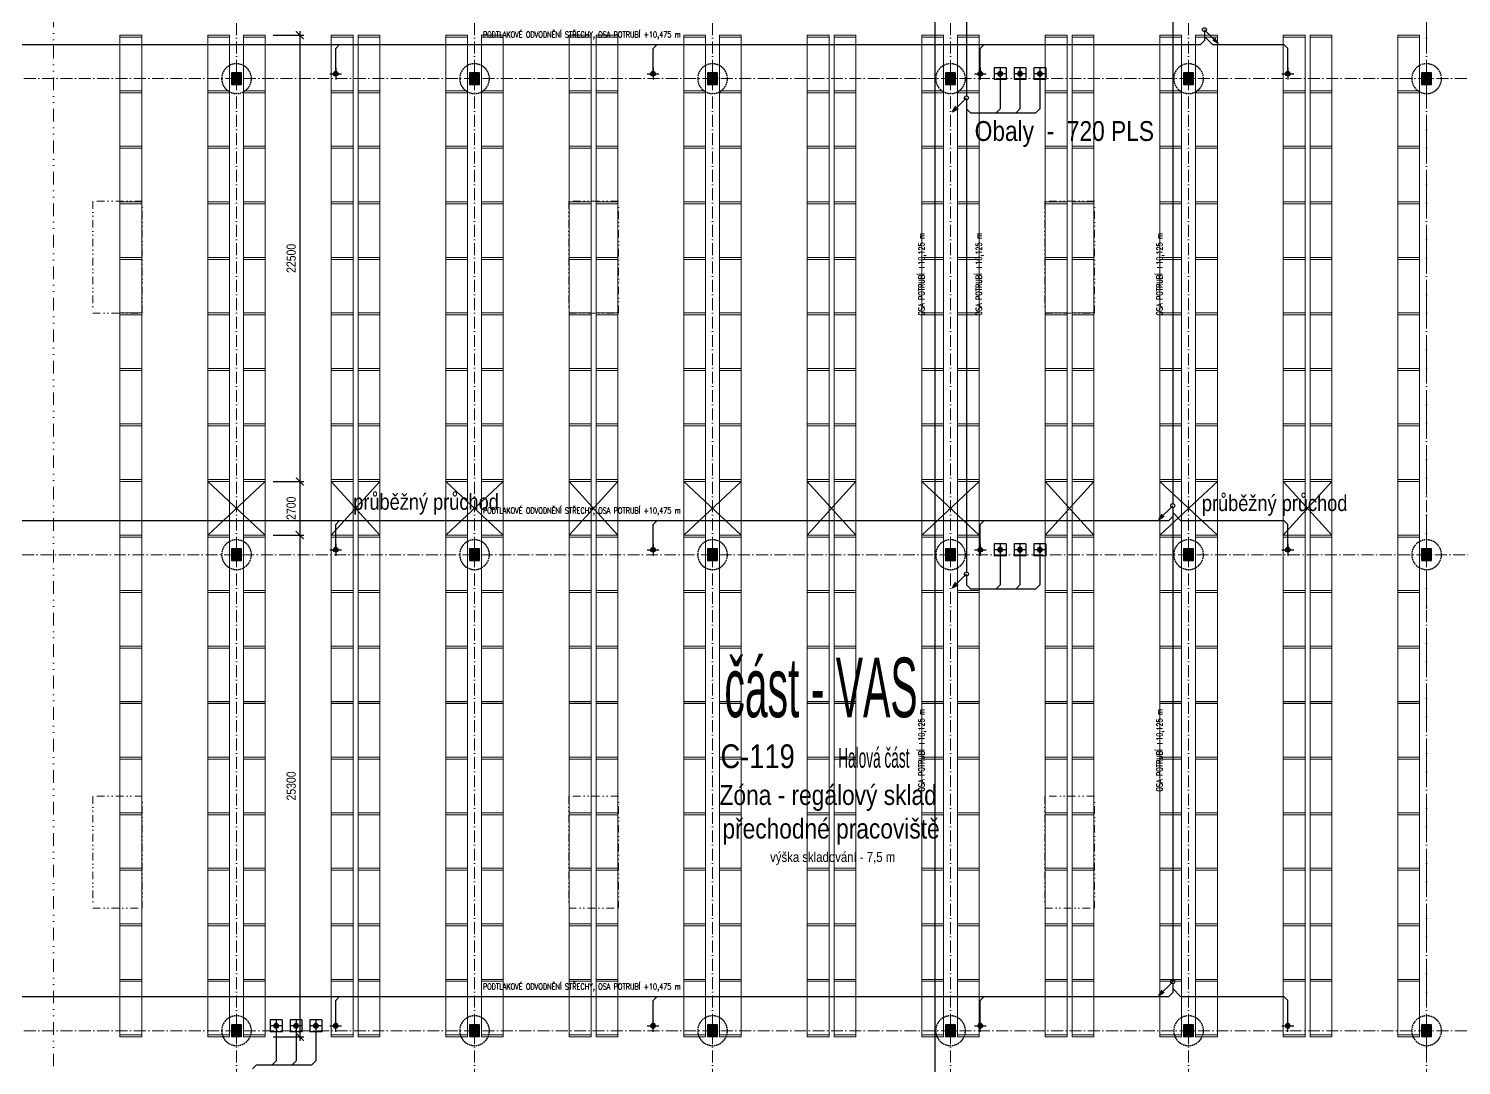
# Model space of a CAD drawing. Header units: millimetres. Extents: x 325046 to 1268204, y 1875583 to 2761998.
# Drawn here: x 911599 to 983831, y 2517146 to 2569414 of the extents above; entities that cross this region are included whole.
import ezdxf

# ---------------------------------------------------------------- set-up
doc = ezdxf.new("R2010")
doc.units = ezdxf.units.MM
doc.header["$LTSCALE"] = 100
doc.header["$PDMODE"] = 65
for name, pattern in [('ACAD_ISO10W100', [18.5, 12, -3, 0.5, -3]), ('CONTINOUS', [0]), ('DASHED', [0.75, 0.5, -0.25]), ('DASHED2', [9.525, 6.35, -3.175]), ('DIVIDE', [31.75, 12.7, -6.35, 0, -6.35, 0, -6.35]), ('SO02_F11anp01$0${ Leader Line}', [0])]:
    doc.linetypes.add(name, pattern=pattern)
for name, color, linetype, lineweight, true_color in [('Korabek-bezp_vtoky_text', 7, 'CONTINOUS', 0, 0x6b50af), ('Korabek-bezp_vtoky_trasy', 7, 'CONTINOUS', 30, 0x9d626f), ('Korabek-text', 7, 'Continuous', 0, 0x7a7a7a), ('Korabek-trasy', 7, 'Continuous', 30, 0x7478c3), ('Korabek-vpuste', 7, 'Continuous', 30, 0x6f7ceb), ('Světlíky', 7, 'DIVIDE', 15, 0xf81696), ('TECH - počty osob', 7, 'Continuous', 9, 0xf91a5d), ('TECH - průchod', 7, 'Continuous', 9, 0xcf022b), ('TECH - regaly', 7, 'Continuous', 9, 0xa98b7e), ('TECH - Zóny', 7, 'DIVIDE', 15, 0x33843e)]:
    doc.layers.add(name, color=color, linetype=linetype, lineweight=lineweight, true_color=true_color)
for name, color, linetype in [('kóty 100', 5, 'Continuous'), ('ČÍSLO MÍSTNOSTI', 4, 'Continuous'), ('ŽB- SLOUPY', 3, 'Continuous')]:
    doc.layers.add(name, color=color, linetype=linetype)
for name, color, linetype, lineweight in [('Objekty - osy', 5, 'ACAD_ISO10W100', 20), ('OBVODOVÝ PLÁŠŤ', 2, 'Continuous', 9), ('ŽB - Šraf-prefa', 253, 'Continuous', 13)]:
    doc.layers.add(name, color=color, linetype=linetype, lineweight=lineweight)
doc.layers.add('POPIS MÍSTNOSTÍ', color=7, linetype='Continuous', true_color=0x072bf2)
doc.layers.add('Příprava na dock', color=7, linetype='Continuous', true_color=0x616161)
doc.styles.add('ARIAL NARROW', font='ARIALN.TTF')
doc.styles.add('ROMANS', font='romans.shx', dxfattribs={"width": 0.8})
doc.dimstyles.new('200', dxfattribs={"dimscale": 200, "dimtxt": 2.3, "dimasz": 2, "dimexe": 1, "dimexo": 2, "dimgap": 1, "dimtad": 1, "dimdec": 0, "dimzin": 0, "dimdsep": 46, "dimtxsty": 'ARIAL NARROW', "dimblk": 'ARCHTICK', "dimcen": 4, "dimdle": 1, "dimclrd": 256, "dimclre": 256, "dimclrt": 7, "dimadec": 0, "dimazin": 0, "dimtfac": 1, "dimtdec": 0, "dimtix": 1, "dimtofl": 0, "dimtmove": 0, "dimatfit": 0, "dimldrblk": 'OBLIQUE', "dimfxl": 1, "dimtolj": 1, "dimtzin": 0, "dimlwd": -1, "dimlwe": -1, "dimarcsym": 0})

# ---------------------------------------------------------------- blocks, each defined once
blk = doc.blocks.new('H1 PU')
at = {"layer": 'Příprava na dock', "linetype": 'DASHED', "ltscale": 1.5}
blk.add_circle((1537736, -4876565), 750, dxfattribs=at)
blk = doc.blocks.new('vpust_tučně')
at = {"layer": 'Korabek-vpuste'}
for p, q in [((52.896, 90.921), (53.396, 90.921)), ((53.146, 90.671), (53.146, 91.171))]:
    blk.add_line(p, q, dxfattribs=at)
for radius in [0.1, 0.075, 0.05]:
    blk.add_circle((53.146, 90.921), radius, dxfattribs=at)
blk = doc.blocks.new('vtok')
at = {"layer": 'Korabek-bezp_vtoky_trasy', "linetype": 'ByBlock'}
for p, q in [((300, 300), (-300, 300)), ((-300, 300), (-300, -300)), ((300, 0), (-300, 0)), ((0, 300), (0, -300)), ((300, 300), (300, -300)), ((300, -300), (-300, -300))]:
    blk.add_line(p, q, dxfattribs=at)
for radius in [120, 90, 60]:
    blk.add_circle((0, 0), radius, dxfattribs=at)
blk = doc.blocks.new('A$C73023567')
at = {"layer": 'Korabek-bezp_vtoky_trasy'}
for p, q in [((253075, 124395.3), (253075, 99975.1)), ((254775, 101095.6), (254775, 99325.9)), ((255775, 101095.6), (255775, 99325.9)), ((256775, 101095.6), (256775, 99325.9)), ((253075, 99875.6), (252377.7, 99178.2)), ((253075, 99775.1), (253075, 75975.1)), ((252377.7, 99178.2), (252548.4, 99452.8)), ((252377.7, 99178.2), (252652.3, 99348.9)), ((253275.3, 99125.6), (253075, 99325.9)), ((253275.3, 99125.6), (256574.7, 99125.6)), ((254574.7, 99125.6), (254775, 99325.9)), ((255574.7, 99125.6), (255775, 99325.9)), ((256574.7, 99125.6), (256775, 99325.9)), ((254775, 77095.6), (254775, 75325.9)), ((255775, 77095.6), (255775, 75325.9)), ((256775, 77095.6), (256775, 75325.9)), ((253075, 75875.6), (252377.7, 75178.2)), ((252377.7, 75178.2), (252548.4, 75452.8)), ((252377.7, 75178.2), (252652.3, 75348.9)), ((253075, 75775.1), (253075, 75325.9)), ((253275.3, 75125.6), (253075, 75325.9)), ((253275.3, 75125.6), (256574.7, 75125.6)), ((254574.7, 75125.6), (254775, 75325.9)), ((255574.7, 75125.6), (255775, 75325.9)), ((256574.7, 75125.6), (256775, 75325.9)), ((218275, 53095.6), (218275, 51325.9)), ((219275, 53095.6), (219275, 51325.9)), ((220275, 53095.6), (220275, 51325.9)), ((218074.7, 51125.6), (218275, 51325.9)), ((219074.7, 51125.6), (219275, 51325.9)), ((220074.7, 51125.6), (220275, 51325.9)), ((217275.3, 51125.6), (217075, 50925.2)), ((217275.3, 51125.6), (220074.7, 51125.6))]:
    blk.add_line(p, q, dxfattribs=at)
for centre in [(253074.8, 99875.1), (253074.8, 75875.1)]:
    blk.add_circle(centre, 100, dxfattribs=at)
at = {"layer": 'Korabek-trasy'}
for p, q in [((251475, 124395.6), (251475, 31415.6)), ((263475, 124395.6), (263475, 79415.6)), ((265075, 103315.6), (265772.3, 102618.2)), ((265075, 102765.9), (264874.7, 102565.6)), ((265075, 103215.6), (265075, 102765.9)), ((265075, 102966.2), (265475.7, 102565.6)), ((265772.3, 102618.2), (265497.7, 102788.9)), ((265772.3, 102618.2), (265601.6, 102892.8)), ((205475.3, 102565.6), (264874.7, 102565.6)), ((221475.3, 102565.6), (221275, 102365.2)), ((221275, 101095.6), (221275, 102365.2)), ((237475.3, 102565.6), (237275, 102365.2)), ((237275, 101095.6), (237275, 102365.2)), ((253975.3, 102565.6), (253775, 102365.2)), ((253775, 101095.6), (253775, 102365.2)), ((265475.7, 102565.6), (269074.7, 102565.6)), ((269074.7, 102565.6), (269275, 102365.2)), ((269275, 101095.6), (269275, 102365.2)), ((263475, 79315.6), (262777.7, 78618.2)), ((262777.7, 78618.2), (262948.4, 78892.8)), ((262777.7, 78618.2), (263052.3, 78788.9)), ((263475, 78765.9), (263274.7, 78565.6)), ((263475, 79215.6), (263475, 55415.6)), ((263475, 78966.2), (263875.7, 78565.6)), ((205475.3, 78565.6), (263274.7, 78565.6)), ((221475.3, 78565.6), (221275, 78365.2)), ((221275, 77095.6), (221275, 78365.2)), ((237475.3, 78565.6), (237275, 78365.2)), ((237275, 77095.6), (237275, 78365.2)), ((253975.3, 78565.6), (253775, 78365.2)), ((253775, 77095.6), (253775, 78365.2)), ((263875.7, 78565.6), (269074.7, 78565.6)), ((269074.7, 78565.6), (269275, 78365.2)), ((269275, 77095.6), (269275, 78365.2)), ((263475, 55315.6), (262777.7, 54618.2)), ((263475, 55215.6), (263475, 54765.9)), ((263475, 54966.2), (263875.7, 54565.6)), ((205475.3, 54565.6), (263274.7, 54565.6)), ((221475.3, 54565.6), (221275, 54365.2)), ((221275, 53095.6), (221275, 54365.2)), ((237475.3, 54565.6), (237275, 54365.2)), ((237275, 53095.6), (237275, 54365.2)), ((253975.3, 54565.6), (253775, 54365.2)), ((253775, 53095.6), (253775, 54365.2)), ((262777.7, 54618.2), (262948.4, 54892.8)), ((262777.7, 54618.2), (263052.3, 54788.9)), ((263475, 54765.9), (263274.7, 54565.6)), ((263875.7, 54565.6), (269074.7, 54565.6)), ((269074.7, 54565.6), (269275, 54365.2)), ((269275, 53095.6), (269275, 54365.2))]:
    blk.add_line(p, q, dxfattribs=at)
for centre in [(265075, 103315.6), (263475, 79315.6), (263475, 55315.6)]:
    blk.add_circle(centre, 100, dxfattribs=at)
at = {"layer": 'Korabek-bezp_vtoky_trasy', "xscale": -1}
for p, rotation in [((254775, 101095.6), 270.0000000087293), ((255775, 101095.6), 270.0000000087293), ((256775, 101095.6), 270.0000000087293), ((254775, 77095.6), 270.0000000087293), ((255775, 77095.6), 270.0000000087293), ((256775, 77095.6), 270.0000000087293), ((218275, 53095.6), 270.0000000086995), ((219275, 53095.6), 270.0000000086995), ((220275, 53095.6), 270.0000000086995)]:
    blk.add_blockref('vtok', p, dxfattribs=dict(at, rotation=rotation))
at = {"layer": 'Korabek-vpuste', "yscale": 1200, "zscale": 1200}
for p, xscale, rotation in [((112169.4, 164870.4), 1200, 269.9999999927888), ((128169.4, 164870.4), 1200, 269.9999999927888), ((144669.4, 164870.4), 1200, 269.9999999927888), ((160169.4, 164870.4), 1200, 269.9999999927888), ((112169.4, 140870.4), 1200, 269.9999999927888), ((128169.4, 140870.4), 1200, 269.9999999927888), ((144669.4, 140870.4), 1200, 269.9999999927888), ((160169.4, 140870.4), 1200, 269.9999999927888), ((112169.4, -10679.3), -1200, 270.0000000072112), ((128169.4, -10679.3), -1200, 270.0000000072112), ((144669.4, -10679.3), -1200, 270.0000000072112), ((160169.4, -10679.3), -1200, 270.0000000072112)]:
    blk.add_blockref('vpust_tučně', p, dxfattribs=dict(at, xscale=xscale, rotation=rotation))
at = {"layer": 'Korabek-bezp_vtoky_text', "insert": (253935.1, 88901.8), "char_height": 300, "width": 28411.347, "attachment_point": 7, "rotation": 90, "style": 'ROMANS'}
blk.add_mtext('OSA POTRUBÍ +10,125 m', dxfattribs=at)
at = {"layer": 'Korabek-text', "char_height": 300, "width": 28411.347, "attachment_point": 7, "style": 'ROMANS'}
for s, insert, rotation in [('PODTLAKOVÉ ODVODNĚNÍ STŘECHY, OSA POTRUBÍ +10,475 m', (228695.9, 102827), 0), ('OSA POTRUBÍ +10,125 m', (251048.2, 88901.8), 90), ('OSA POTRUBÍ +10,125 m', (263048.2, 88901.8), 90), ('PODTLAKOVÉ ODVODNĚNÍ STŘECHY, OSA POTRUBÍ +10,475 m', (228695.9, 78827), 0), ('OSA POTRUBÍ +10,125 m', (251048.2, 64901.8), 90), ('OSA POTRUBÍ +10,125 m', (263048.2, 64901.8), 90), ('PODTLAKOVÉ ODVODNĚNÍ STŘECHY, OSA POTRUBÍ +10,475 m', (228695.9, 54827), 0)]:
    blk.add_mtext(s, dxfattribs=dict(at, insert=insert, rotation=rotation))
blk = doc.blocks.new('VAS_pallet_rack')
at = {"color": 0}
for p, q in [((0, 110.2), (0, 106.3)), ((43.3, 110.2), (0, 110.2)), ((0, 106.3), (43.3, 106.3)), ((0, 0), (0, 106.3)), ((43.3, 106.3), (43.3, 110.2)), ((43.3, 106.3), (43.3, 0)), ((43.3, 0), (0, 0))]:
    blk.add_line(p, q, dxfattribs=at)
blk = doc.blocks.new('_ARCHTICK')
at = {"color": 0, "linetype": 'ByBlock', "const_width": 0.15}
blk.add_lwpolyline([(-0.5, -0.5), (0.5, 0.5)], dxfattribs=at)
blk = doc.blocks.new('*D1516')
at = {"layer": 'Defpoints', "color": 0, "linetype": 'ByBlock', "ltscale": 100, "transparency": 16777216}
for p in [(923529, 2569083), (923529, 2546583), (925271, 2546583)]:
    blk.add_point(p, dxfattribs=at)
at = {"layer": 'kóty 100', "linetype": 'ByBlock', "ltscale": 100, "transparency": 16777216}
for p, q in [((923929, 2569083), (925471, 2569083)), ((925271, 2569283), (925271, 2546383)), ((923929, 2546583), (925471, 2546583))]:
    blk.add_line(p, q, dxfattribs=at)
at = {"layer": 'kóty 100', "linetype": 'ByBlock', "ltscale": 100, "transparency": 16777216, "xscale": 400, "yscale": 400, "zscale": 400}
for p, rotation in [((925271, 2569083), 90), ((925271, 2546583), 270)]:
    blk.add_blockref('_ARCHTICK', p, dxfattribs=dict(at, rotation=rotation))
at = {"layer": 'kóty 100', "color": 7, "linetype": 'ByBlock', "ltscale": 100, "transparency": 16777216, "insert": (924836, 2557833), "char_height": 460, "attachment_point": 5, "rotation": 90, "style": 'ARIAL NARROW'}
blk.add_mtext('\\A1;22500', dxfattribs=at)
blk = doc.blocks.new('_Oblique')
at = {"color": 0, "lineweight": -2}
blk.add_line((-0.5, -0.5), (0.5, 0.5), dxfattribs=at)
blk = doc.blocks.new('*D1517')
at = {"layer": 'Defpoints', "color": 0, "linetype": 'ByBlock', "ltscale": 100, "transparency": 16777216}
for p in [(923529, 2546583), (923529, 2543883), (925271, 2543883)]:
    blk.add_point(p, dxfattribs=at)
at = {"layer": 'kóty 100', "linetype": 'ByBlock', "ltscale": 100, "transparency": 16777216}
for p, q in [((923929, 2546583), (925471, 2546583)), ((925271, 2546783), (925271, 2543683)), ((923929, 2543883), (925471, 2543883))]:
    blk.add_line(p, q, dxfattribs=at)
at = {"layer": 'kóty 100', "linetype": 'ByBlock', "ltscale": 100, "transparency": 16777216, "xscale": 400, "yscale": 400, "zscale": 400}
for p, rotation in [((925271, 2546583), 90), ((925271, 2543883), 270)]:
    blk.add_blockref('_ARCHTICK', p, dxfattribs=dict(at, rotation=rotation))
at = {"layer": 'kóty 100', "color": 7, "linetype": 'ByBlock', "ltscale": 100, "transparency": 16777216, "insert": (924836, 2545233), "char_height": 460, "attachment_point": 5, "rotation": 90, "style": 'ARIAL NARROW'}
blk.add_mtext('\\A1;2700', dxfattribs=at)
blk = doc.blocks.new('*D1518')
at = {"layer": 'Defpoints', "color": 0, "linetype": 'ByBlock', "ltscale": 100, "transparency": 16777216}
for p in [(923529, 2543883), (923529, 2518583), (925271, 2518583)]:
    blk.add_point(p, dxfattribs=at)
at = {"layer": 'kóty 100', "linetype": 'ByBlock', "ltscale": 100, "transparency": 16777216}
for p, q in [((925271, 2544083), (925271, 2518383)), ((923929, 2543883), (925471, 2543883)), ((923929, 2518583), (925471, 2518583))]:
    blk.add_line(p, q, dxfattribs=at)
at = {"layer": 'kóty 100', "linetype": 'ByBlock', "ltscale": 100, "transparency": 16777216, "xscale": 400, "yscale": 400, "zscale": 400}
for p, rotation in [((925271, 2543883), 90), ((925271, 2518583), 270)]:
    blk.add_blockref('_ARCHTICK', p, dxfattribs=dict(at, rotation=rotation))
at = {"layer": 'kóty 100', "color": 7, "linetype": 'ByBlock', "ltscale": 100, "transparency": 16777216, "insert": (924836, 2531233), "char_height": 460, "attachment_point": 5, "rotation": 90, "style": 'ARIAL NARROW'}
blk.add_mtext('\\A1;25300', dxfattribs=at)

msp = doc.modelspace()

# ---------------------------------------------------------------- hatches: boundary and pattern name
at = {"layer": 'ŽB - Šraf-prefa'}
h = msp.add_hatch(color=256, dxfattribs=at)
h.dxf.hatch_style = 1
h.paths.add_polyline_path([(921828.7, 2566592.7), (922328.7, 2566592.7), (922328.7, 2567192.7), (921828.7, 2567192.7)])
h = msp.add_hatch(color=256, dxfattribs=at)
h.dxf.hatch_style = 1
h.paths.add_polyline_path([(933828.7, 2566592.7), (934328.7, 2566592.7), (934328.7, 2567192.7), (933828.7, 2567192.7)])
h = msp.add_hatch(color=256, dxfattribs=at)
h.dxf.hatch_style = 1
h.paths.add_polyline_path([(945828.7, 2566592.7), (946328.7, 2566592.7), (946328.7, 2567192.7), (945828.7, 2567192.7)])
h = msp.add_hatch(color=256, dxfattribs=at)
h.dxf.hatch_style = 1
h.paths.add_polyline_path([(957828.7, 2566592.7), (958328.7, 2566592.7), (958328.7, 2567192.7), (957828.7, 2567192.7)])
h = msp.add_hatch(color=256, dxfattribs=at)
h.dxf.hatch_style = 1
h.paths.add_polyline_path([(969828.7, 2566592.7), (970328.7, 2566592.7), (970328.7, 2567192.7), (969828.7, 2567192.7)])
h = msp.add_hatch(color=256, dxfattribs=at)
h.dxf.hatch_style = 1
h.paths.add_polyline_path([(981828.7, 2566592.7), (982328.7, 2566592.7), (982328.7, 2567192.7), (981828.7, 2567192.7)])
h = msp.add_hatch(color=256, dxfattribs=at)
h.dxf.hatch_style = 1
h.paths.add_polyline_path([(921828.7, 2542592.7), (922328.7, 2542592.7), (922328.7, 2543192.7), (921828.7, 2543192.7)])
h = msp.add_hatch(color=256, dxfattribs=at)
h.dxf.hatch_style = 1
h.paths.add_polyline_path([(933828.7, 2542592.7), (934328.7, 2542592.7), (934328.7, 2543192.7), (933828.7, 2543192.7)])
h = msp.add_hatch(color=256, dxfattribs=at)
h.dxf.hatch_style = 1
h.paths.add_polyline_path([(945828.7, 2542592.7), (946328.7, 2542592.7), (946328.7, 2543192.7), (945828.7, 2543192.7)])
h = msp.add_hatch(color=256, dxfattribs=at)
h.dxf.hatch_style = 1
h.paths.add_polyline_path([(957828.7, 2542592.7), (958328.7, 2542592.7), (958328.7, 2543192.7), (957828.7, 2543192.7)])
h = msp.add_hatch(color=256, dxfattribs=at)
h.dxf.hatch_style = 1
h.paths.add_polyline_path([(969828.7, 2542592.7), (970328.7, 2542592.7), (970328.7, 2543192.7), (969828.7, 2543192.7)])
h = msp.add_hatch(color=256, dxfattribs=at)
h.dxf.hatch_style = 1
h.paths.add_polyline_path([(981828.7, 2542592.7), (982328.7, 2542592.7), (982328.7, 2543192.7), (981828.7, 2543192.7)])
h = msp.add_hatch(color=256, dxfattribs=at)
h.dxf.hatch_style = 1
h.paths.add_polyline_path([(921828.7, 2518592.7), (922328.7, 2518592.7), (922328.7, 2519192.7), (921828.7, 2519192.7)])
h = msp.add_hatch(color=256, dxfattribs=at)
h.dxf.hatch_style = 1
h.paths.add_polyline_path([(933828.7, 2518592.7), (934328.7, 2518592.7), (934328.7, 2519192.7), (933828.7, 2519192.7)])
h = msp.add_hatch(color=256, dxfattribs=at)
h.dxf.hatch_style = 1
h.paths.add_polyline_path([(945828.7, 2518592.7), (946328.7, 2518592.7), (946328.7, 2519192.7), (945828.7, 2519192.7)])
h = msp.add_hatch(color=256, dxfattribs=at)
h.dxf.hatch_style = 1
h.paths.add_polyline_path([(957828.7, 2518592.7), (958328.7, 2518592.7), (958328.7, 2519192.7), (957828.7, 2519192.7)])
h = msp.add_hatch(color=256, dxfattribs=at)
h.dxf.hatch_style = 1
h.paths.add_polyline_path([(969828.7, 2518592.7), (970328.7, 2518592.7), (970328.7, 2519192.7), (969828.7, 2519192.7)])
h = msp.add_hatch(color=256, dxfattribs=at)
h.dxf.hatch_style = 1
h.paths.add_polyline_path([(981828.7, 2518592.7), (982328.7, 2518592.7), (982328.7, 2519192.7), (981828.7, 2519192.7)])

# ---------------------------------------------------------------- linework, layer by layer
at = {"layer": 'Objekty - osy', "ltscale": 0.5}
for points in [[(922078.7, 2591892.7), (922078.7, 2469892.7)], [(934078.7, 2591892.7), (934078.7, 2469892.7)], [(946078.7, 2591892.7), (946078.7, 2469892.7)], [(958078.7, 2591892.7), (958078.7, 2469892.7)], [(970078.7, 2591892.7), (970078.7, 2469892.7)], [(982078.7, 2591892.7), (982078.7, 2469892.7)], [(705078.7, 2566892.7), (1079078.7, 2566892.7)], [(705001.7, 2542892.7), (1079001.7, 2542892.7)], [(705078.7, 2518892.7), (1062634.1, 2518892.7)]]:
    msp.add_lwpolyline(points, dxfattribs=at)
at = {"layer": 'OBVODOVÝ PLÁŠŤ', "color": 1, "linetype": 'DASHED2', "ltscale": 3}
msp.add_lwpolyline([(982078.7, 2590642.7), (982078.7, 2471142.7)], dxfattribs=at)
at = {"layer": 'Světlíky', "ltscale": 0.3}
for points in [[(914828.7, 2555067.7), (917328.7, 2555067.7), (917328.7, 2560717.7), (914828.7, 2560717.7)], [(914828.7, 2555067.7), (917328.7, 2555067.7), (917328.7, 2560717.7), (914828.7, 2560717.7)], [(938828.7, 2555067.7), (941328.7, 2555067.7), (941328.7, 2560717.7), (938828.7, 2560717.7)], [(962828.7, 2555067.7), (965328.7, 2555067.7), (965328.7, 2560717.7), (962828.7, 2560717.7)], [(914828.7, 2525067.7), (917328.7, 2525067.7), (917328.7, 2530717.7), (914828.7, 2530717.7)], [(914828.7, 2525067.7), (917328.7, 2525067.7), (917328.7, 2530717.7), (914828.7, 2530717.7)], [(938828.7, 2525067.7), (941328.7, 2525067.7), (941328.7, 2530717.7), (938828.7, 2530717.7)], [(962828.7, 2525067.7), (965328.7, 2525067.7), (965328.7, 2530717.7), (962828.7, 2530717.7)]]:
    msp.add_lwpolyline(points, close=True, dxfattribs=at)
at = {"layer": 'TECH - průchod', "linetype": 'ByBlock', "ltscale": 100}
for p, q in [((923528.7, 2546582.7), (920628.7, 2543882.7)), ((920628.7, 2546582.7), (923528.7, 2543882.7)), ((929303.7, 2546582.7), (926853.7, 2543882.7)), ((926853.7, 2546582.7), (929303.7, 2543882.7)), ((935528.7, 2546582.7), (932628.7, 2543882.7)), ((932628.7, 2546582.7), (935528.7, 2543882.7)), ((941303.7, 2546582.7), (938853.7, 2543882.7)), ((938853.7, 2546582.7), (941303.7, 2543882.7)), ((947528.7, 2546582.7), (944628.7, 2543882.7)), ((944628.7, 2546582.7), (947528.7, 2543882.7)), ((953303.7, 2546582.7), (950853.7, 2543882.7)), ((950853.7, 2546582.7), (953303.7, 2543882.7)), ((959528.7, 2546582.7), (956628.7, 2543882.7)), ((956628.7, 2546582.7), (959528.7, 2543882.7)), ((965303.7, 2546582.7), (962853.7, 2543882.7)), ((962853.7, 2546582.7), (965303.7, 2543882.7)), ((971528.7, 2546582.7), (968628.7, 2543882.7)), ((968628.7, 2546582.7), (971528.7, 2543882.7)), ((977303.7, 2546582.7), (974853.7, 2543882.7)), ((974853.7, 2546582.7), (977303.7, 2543882.7))]:
    msp.add_line(p, q, dxfattribs=at)
at = {"layer": 'TECH - regaly'}
for p, q in [((916203.7, 2518582.7), (916203.7, 2518682.7)), ((917303.7, 2518582.7), (916203.7, 2518582.7)), ((917303.7, 2518682.7), (917303.7, 2518582.7)), ((920628.7, 2518582.7), (920628.7, 2518682.7)), ((921728.7, 2518582.7), (920628.7, 2518582.7)), ((921728.7, 2518682.7), (921728.7, 2518582.7)), ((922428.7, 2518582.7), (922428.7, 2518682.7)), ((923528.7, 2518582.7), (922428.7, 2518582.7)), ((923528.7, 2518682.7), (923528.7, 2518582.7)), ((926853.7, 2518582.7), (926853.7, 2518682.7)), ((927953.7, 2518582.7), (926853.7, 2518582.7)), ((927953.7, 2518682.7), (927953.7, 2518582.7)), ((928203.7, 2518582.7), (928203.7, 2518682.7)), ((929303.7, 2518582.7), (928203.7, 2518582.7)), ((929303.7, 2518682.7), (929303.7, 2518582.7)), ((932628.7, 2518582.7), (932628.7, 2518682.7)), ((933728.7, 2518582.7), (932628.7, 2518582.7)), ((933728.7, 2518682.7), (933728.7, 2518582.7)), ((934428.7, 2518582.7), (934428.7, 2518682.7)), ((935528.7, 2518582.7), (934428.7, 2518582.7)), ((935528.7, 2518682.7), (935528.7, 2518582.7)), ((938853.7, 2518582.7), (938853.7, 2518682.7)), ((939953.7, 2518582.7), (938853.7, 2518582.7)), ((939953.7, 2518682.7), (939953.7, 2518582.7)), ((940203.7, 2518582.7), (940203.7, 2518682.7)), ((941303.7, 2518582.7), (940203.7, 2518582.7)), ((941303.7, 2518682.7), (941303.7, 2518582.7)), ((944628.7, 2518582.7), (944628.7, 2518682.7)), ((945728.7, 2518582.7), (944628.7, 2518582.7)), ((945728.7, 2518682.7), (945728.7, 2518582.7)), ((946428.7, 2518582.7), (946428.7, 2518682.7)), ((947528.7, 2518582.7), (946428.7, 2518582.7)), ((947528.7, 2518682.7), (947528.7, 2518582.7)), ((950853.7, 2518582.7), (950853.7, 2518682.7)), ((951953.7, 2518582.7), (950853.7, 2518582.7)), ((951953.7, 2518682.7), (951953.7, 2518582.7)), ((952203.7, 2518582.7), (952203.7, 2518682.7)), ((953303.7, 2518582.7), (952203.7, 2518582.7)), ((953303.7, 2518682.7), (953303.7, 2518582.7)), ((956628.7, 2518582.7), (956628.7, 2518682.7)), ((957728.7, 2518582.7), (956628.7, 2518582.7)), ((957728.7, 2518682.7), (957728.7, 2518582.7)), ((958428.7, 2518582.7), (958428.7, 2518682.7)), ((959528.7, 2518582.7), (958428.7, 2518582.7)), ((959528.7, 2518682.7), (959528.7, 2518582.7)), ((962853.7, 2518582.7), (962853.7, 2518682.7)), ((963953.7, 2518582.7), (962853.7, 2518582.7)), ((963953.7, 2518682.7), (963953.7, 2518582.7)), ((964203.7, 2518582.7), (964203.7, 2518682.7)), ((965303.7, 2518582.7), (964203.7, 2518582.7)), ((965303.7, 2518682.7), (965303.7, 2518582.7)), ((968628.7, 2518582.7), (968628.7, 2518682.7)), ((969728.7, 2518582.7), (968628.7, 2518582.7)), ((969728.7, 2518682.7), (969728.7, 2518582.7)), ((970428.7, 2518582.7), (970428.7, 2518682.7)), ((971528.7, 2518582.7), (970428.7, 2518582.7)), ((971528.7, 2518682.7), (971528.7, 2518582.7)), ((974853.7, 2518582.7), (974853.7, 2518682.7)), ((975953.7, 2518582.7), (974853.7, 2518582.7)), ((975953.7, 2518682.7), (975953.7, 2518582.7)), ((976203.7, 2518582.7), (976203.7, 2518682.7)), ((977303.7, 2518582.7), (976203.7, 2518582.7)), ((977303.7, 2518682.7), (977303.7, 2518582.7)), ((980628.7, 2518582.7), (980628.7, 2518682.7)), ((981728.7, 2518582.7), (980628.7, 2518582.7)), ((981728.7, 2518682.7), (981728.7, 2518582.7))]:
    msp.add_line(p, q, dxfattribs=at)
at = {"layer": 'TECH - Zóny', "ltscale": 0.5}
msp.add_lwpolyline([(939878.7, 2583242.7), (939878.7, 2581242.7), (912853.7, 2581242.7), (912853.7, 2514582.7), (982078.7, 2514582.7)], dxfattribs=at)
at = {"layer": 'ŽB- SLOUPY'}
for points in [[(921828.7, 2566592.7), (922328.7, 2566592.7), (922328.7, 2567192.7), (921828.7, 2567192.7)], [(933828.7, 2566592.7), (934328.7, 2566592.7), (934328.7, 2567192.7), (933828.7, 2567192.7)], [(945828.7, 2566592.7), (946328.7, 2566592.7), (946328.7, 2567192.7), (945828.7, 2567192.7)], [(957828.7, 2566592.7), (958328.7, 2566592.7), (958328.7, 2567192.7), (957828.7, 2567192.7)], [(969828.7, 2566592.7), (970328.7, 2566592.7), (970328.7, 2567192.7), (969828.7, 2567192.7)], [(981828.7, 2566592.7), (982328.7, 2566592.7), (982328.7, 2567192.7), (981828.7, 2567192.7)], [(921828.7, 2542592.7), (922328.7, 2542592.7), (922328.7, 2543192.7), (921828.7, 2543192.7)], [(933828.7, 2542592.7), (934328.7, 2542592.7), (934328.7, 2543192.7), (933828.7, 2543192.7)], [(945828.7, 2542592.7), (946328.7, 2542592.7), (946328.7, 2543192.7), (945828.7, 2543192.7)], [(957828.7, 2542592.7), (958328.7, 2542592.7), (958328.7, 2543192.7), (957828.7, 2543192.7)], [(969828.7, 2542592.7), (970328.7, 2542592.7), (970328.7, 2543192.7), (969828.7, 2543192.7)], [(981828.7, 2542592.7), (982328.7, 2542592.7), (982328.7, 2543192.7), (981828.7, 2543192.7)], [(921828.7, 2518592.7), (922328.7, 2518592.7), (922328.7, 2519192.7), (921828.7, 2519192.7)], [(933828.7, 2518592.7), (934328.7, 2518592.7), (934328.7, 2519192.7), (933828.7, 2519192.7)], [(945828.7, 2518592.7), (946328.7, 2518592.7), (946328.7, 2519192.7), (945828.7, 2519192.7)], [(957828.7, 2518592.7), (958328.7, 2518592.7), (958328.7, 2519192.7), (957828.7, 2519192.7)], [(969828.7, 2518592.7), (970328.7, 2518592.7), (970328.7, 2519192.7), (969828.7, 2519192.7)], [(981828.7, 2518592.7), (982328.7, 2518592.7), (982328.7, 2519192.7), (981828.7, 2519192.7)]]:
    msp.add_lwpolyline(points, close=True, dxfattribs=at)

# ---------------------------------------------------------------- block references
at = {"layer": 'Korabek-trasy', "linetype": 'SO02_F11anp01$0${ Leader Line}'}
msp.add_blockref('A$C73023567', (705803.7, 2466047.2), dxfattribs=at)
at = {"layer": 'Příprava na dock', "xscale": -1, "rotation": 89.99999999999993}
for p in [(-3954486.3, 4104628.7), (-3942486.3, 4104628.7), (-3930486.3, 4104628.7), (-3918486.3, 4104628.7), (-3906486.3, 4104628.7), (-3894486.3, 4104628.7), (-3954486.3, 4080628.7), (-3942486.3, 4080628.7), (-3930486.3, 4080628.7), (-3918486.3, 4080628.7), (-3906486.3, 4080628.7), (-3894486.3, 4080628.7), (-3954486.3, 4056628.7), (-3942486.3, 4056628.7), (-3930486.3, 4056628.7), (-3918486.3, 4056628.7), (-3906486.3, 4056628.7), (-3894486.3, 4056628.7)]:
    msp.add_blockref('H1 PU', p, dxfattribs=at)
at = {"layer": 'TECH - regaly', "xscale": 25.4, "yscale": 25.4, "zscale": 25.4}
for p in [(916203.7, 2566282.7), (920628.7, 2566282.7), (922428.7, 2566282.7), (926853.7, 2566282.7), (928203.7, 2566282.7), (932628.7, 2566282.7), (934428.7, 2566282.7), (938853.7, 2566282.7), (940203.7, 2566282.7), (944628.7, 2566282.7), (946428.7, 2566282.7), (950853.7, 2566282.7), (952203.7, 2566282.7), (956628.7, 2566282.7), (958428.7, 2566282.7), (962853.7, 2566282.7), (964203.7, 2566282.7), (968628.7, 2566282.7), (970428.7, 2566282.7), (974853.7, 2566282.7), (976203.7, 2566282.7), (980628.7, 2566282.7), (916203.7, 2563482.7), (920628.7, 2563482.7), (922428.7, 2563482.7), (926853.7, 2563482.7), (928203.7, 2563482.7), (932628.7, 2563482.7), (934428.7, 2563482.7), (938853.7, 2563482.7), (940203.7, 2563482.7), (944628.7, 2563482.7), (946428.7, 2563482.7), (950853.7, 2563482.7), (952203.7, 2563482.7), (956628.7, 2563482.7), (958428.7, 2563482.7), (962853.7, 2563482.7), (964203.7, 2563482.7), (968628.7, 2563482.7), (970428.7, 2563482.7), (974853.7, 2563482.7), (976203.7, 2563482.7), (980628.7, 2563482.7), (916203.7, 2560682.7), (920628.7, 2560682.7), (922428.7, 2560682.7), (926853.7, 2560682.7), (928203.7, 2560682.7), (932628.7, 2560682.7), (934428.7, 2560682.7), (938853.7, 2560682.7), (940203.7, 2560682.7), (944628.7, 2560682.7), (946428.7, 2560682.7), (950853.7, 2560682.7), (952203.7, 2560682.7), (956628.7, 2560682.7), (958428.7, 2560682.7), (962853.7, 2560682.7), (964203.7, 2560682.7), (968628.7, 2560682.7), (970428.7, 2560682.7), (974853.7, 2560682.7), (976203.7, 2560682.7), (980628.7, 2560682.7), (916203.7, 2557882.7), (920628.7, 2557882.7), (922428.7, 2557882.7), (926853.7, 2557882.7), (928203.7, 2557882.7), (932628.7, 2557882.7), (934428.7, 2557882.7), (938853.7, 2557882.7), (940203.7, 2557882.7), (944628.7, 2557882.7), (946428.7, 2557882.7), (950853.7, 2557882.7), (952203.7, 2557882.7), (956628.7, 2557882.7), (958428.7, 2557882.7), (962853.7, 2557882.7), (964203.7, 2557882.7), (968628.7, 2557882.7), (970428.7, 2557882.7), (974853.7, 2557882.7), (976203.7, 2557882.7), (980628.7, 2557882.7), (916203.7, 2555082.7), (920628.7, 2555082.7), (922428.7, 2555082.7), (926853.7, 2555082.7), (928203.7, 2555082.7), (932628.7, 2555082.7), (934428.7, 2555082.7), (938853.7, 2555082.7), (940203.7, 2555082.7), (944628.7, 2555082.7), (946428.7, 2555082.7), (950853.7, 2555082.7), (952203.7, 2555082.7), (956628.7, 2555082.7), (958428.7, 2555082.7), (962853.7, 2555082.7), (964203.7, 2555082.7), (968628.7, 2555082.7), (970428.7, 2555082.7), (974853.7, 2555082.7), (976203.7, 2555082.7), (980628.7, 2555082.7), (916203.7, 2552282.7), (920628.7, 2552282.7), (922428.7, 2552282.7), (926853.7, 2552282.7), (928203.7, 2552282.7), (932628.7, 2552282.7), (934428.7, 2552282.7), (938853.7, 2552282.7), (940203.7, 2552282.7), (944628.7, 2552282.7), (946428.7, 2552282.7), (950853.7, 2552282.7), (952203.7, 2552282.7), (956628.7, 2552282.7), (958428.7, 2552282.7), (962853.7, 2552282.7), (964203.7, 2552282.7), (968628.7, 2552282.7), (970428.7, 2552282.7), (974853.7, 2552282.7), (976203.7, 2552282.7), (980628.7, 2552282.7), (916203.7, 2549482.7), (920628.7, 2549482.7), (922428.7, 2549482.7), (926853.7, 2549482.7), (928203.7, 2549482.7), (932628.7, 2549482.7), (934428.7, 2549482.7), (938853.7, 2549482.7), (940203.7, 2549482.7), (944628.7, 2549482.7), (946428.7, 2549482.7), (950853.7, 2549482.7), (952203.7, 2549482.7), (956628.7, 2549482.7), (958428.7, 2549482.7), (962853.7, 2549482.7), (964203.7, 2549482.7), (968628.7, 2549482.7), (970428.7, 2549482.7), (974853.7, 2549482.7), (976203.7, 2549482.7), (980628.7, 2549482.7), (916203.7, 2546682.7), (920628.7, 2546682.7), (922428.7, 2546682.7), (926853.7, 2546682.7), (928203.7, 2546682.7), (932628.7, 2546682.7), (934428.7, 2546682.7), (938853.7, 2546682.7), (940203.7, 2546682.7), (944628.7, 2546682.7), (946428.7, 2546682.7), (950853.7, 2546682.7), (952203.7, 2546682.7), (956628.7, 2546682.7), (958428.7, 2546682.7), (962853.7, 2546682.7), (964203.7, 2546682.7), (968628.7, 2546682.7), (970428.7, 2546682.7), (974853.7, 2546682.7), (976203.7, 2546682.7), (980628.7, 2546682.7), (916203.7, 2543882.7), (920628.7, 2543882.7), (922428.7, 2543882.7), (926853.7, 2543882.7), (928203.7, 2543882.7), (932628.7, 2543882.7), (934428.7, 2543882.7), (938853.7, 2543882.7), (940203.7, 2543882.7), (944628.7, 2543882.7), (946428.7, 2543882.7), (950853.7, 2543882.7), (952203.7, 2543882.7), (956628.7, 2543882.7), (958428.7, 2543882.7), (962853.7, 2543882.7), (964203.7, 2543882.7), (968628.7, 2543882.7), (970428.7, 2543882.7), (974853.7, 2543882.7), (976203.7, 2543882.7), (980628.7, 2543882.7), (916203.7, 2541082.7), (920628.7, 2541082.7), (922428.7, 2541082.7), (926853.7, 2541082.7), (928203.7, 2541082.7), (932628.7, 2541082.7), (934428.7, 2541082.7), (938853.7, 2541082.7), (940203.7, 2541082.7), (944628.7, 2541082.7), (946428.7, 2541082.7), (950853.7, 2541082.7), (952203.7, 2541082.7), (956628.7, 2541082.7), (958428.7, 2541082.7), (962853.7, 2541082.7), (964203.7, 2541082.7), (968628.7, 2541082.7), (970428.7, 2541082.7), (974853.7, 2541082.7), (976203.7, 2541082.7), (980628.7, 2541082.7), (916203.7, 2538282.7), (920628.7, 2538282.7), (922428.7, 2538282.7), (926853.7, 2538282.7), (928203.7, 2538282.7), (932628.7, 2538282.7), (934428.7, 2538282.7), (938853.7, 2538282.7), (940203.7, 2538282.7), (944628.7, 2538282.7), (946428.7, 2538282.7), (950853.7, 2538282.7), (952203.7, 2538282.7), (956628.7, 2538282.7), (958428.7, 2538282.7), (962853.7, 2538282.7), (964203.7, 2538282.7), (968628.7, 2538282.7), (970428.7, 2538282.7), (974853.7, 2538282.7), (976203.7, 2538282.7), (980628.7, 2538282.7), (916203.7, 2535482.7), (920628.7, 2535482.7), (922428.7, 2535482.7), (926853.7, 2535482.7), (928203.7, 2535482.7), (932628.7, 2535482.7), (934428.7, 2535482.7), (938853.7, 2535482.7), (940203.7, 2535482.7), (944628.7, 2535482.7), (946428.7, 2535482.7), (950853.7, 2535482.7), (952203.7, 2535482.7), (956628.7, 2535482.7), (958428.7, 2535482.7), (962853.7, 2535482.7), (964203.7, 2535482.7), (968628.7, 2535482.7), (970428.7, 2535482.7), (974853.7, 2535482.7), (976203.7, 2535482.7), (980628.7, 2535482.7), (916203.7, 2532682.7), (920628.7, 2532682.7), (922428.7, 2532682.7), (926853.7, 2532682.7), (928203.7, 2532682.7), (932628.7, 2532682.7), (934428.7, 2532682.7), (938853.7, 2532682.7), (940203.7, 2532682.7), (944628.7, 2532682.7), (946428.7, 2532682.7), (950853.7, 2532682.7), (952203.7, 2532682.7), (956628.7, 2532682.7), (958428.7, 2532682.7), (962853.7, 2532682.7), (964203.7, 2532682.7), (968628.7, 2532682.7), (970428.7, 2532682.7), (974853.7, 2532682.7), (976203.7, 2532682.7), (980628.7, 2532682.7), (916203.7, 2529882.7), (920628.7, 2529882.7), (922428.7, 2529882.7), (926853.7, 2529882.7), (928203.7, 2529882.7), (932628.7, 2529882.7), (934428.7, 2529882.7), (938853.7, 2529882.7), (940203.7, 2529882.7), (944628.7, 2529882.7), (946428.7, 2529882.7), (950853.7, 2529882.7), (952203.7, 2529882.7), (956628.7, 2529882.7), (958428.7, 2529882.7), (962853.7, 2529882.7), (964203.7, 2529882.7), (968628.7, 2529882.7), (970428.7, 2529882.7), (974853.7, 2529882.7), (976203.7, 2529882.7), (980628.7, 2529882.7), (916203.7, 2527082.7), (920628.7, 2527082.7), (922428.7, 2527082.7), (926853.7, 2527082.7), (928203.7, 2527082.7), (932628.7, 2527082.7), (934428.7, 2527082.7), (938853.7, 2527082.7), (940203.7, 2527082.7), (944628.7, 2527082.7), (946428.7, 2527082.7), (950853.7, 2527082.7), (952203.7, 2527082.7), (956628.7, 2527082.7), (958428.7, 2527082.7), (962853.7, 2527082.7), (964203.7, 2527082.7), (968628.7, 2527082.7), (970428.7, 2527082.7), (974853.7, 2527082.7), (976203.7, 2527082.7), (980628.7, 2527082.7), (916203.7, 2524282.7), (920628.7, 2524282.7), (922428.7, 2524282.7), (926853.7, 2524282.7), (928203.7, 2524282.7), (932628.7, 2524282.7), (934428.7, 2524282.7), (938853.7, 2524282.7), (940203.7, 2524282.7), (944628.7, 2524282.7), (946428.7, 2524282.7), (950853.7, 2524282.7), (952203.7, 2524282.7), (956628.7, 2524282.7), (958428.7, 2524282.7), (962853.7, 2524282.7), (964203.7, 2524282.7), (968628.7, 2524282.7), (970428.7, 2524282.7), (974853.7, 2524282.7), (976203.7, 2524282.7), (980628.7, 2524282.7), (916203.7, 2521482.7), (920628.7, 2521482.7), (922428.7, 2521482.7), (926853.7, 2521482.7), (928203.7, 2521482.7), (932628.7, 2521482.7), (934428.7, 2521482.7), (938853.7, 2521482.7), (940203.7, 2521482.7), (944628.7, 2521482.7), (946428.7, 2521482.7), (950853.7, 2521482.7), (952203.7, 2521482.7), (956628.7, 2521482.7), (958428.7, 2521482.7), (962853.7, 2521482.7), (964203.7, 2521482.7), (968628.7, 2521482.7), (970428.7, 2521482.7), (974853.7, 2521482.7), (976203.7, 2521482.7), (980628.7, 2521482.7), (916203.7, 2518682.7), (920628.7, 2518682.7), (922428.7, 2518682.7), (926853.7, 2518682.7), (928203.7, 2518682.7), (932628.7, 2518682.7), (934428.7, 2518682.7), (938853.7, 2518682.7), (940203.7, 2518682.7), (944628.7, 2518682.7), (946428.7, 2518682.7), (950853.7, 2518682.7), (952203.7, 2518682.7), (956628.7, 2518682.7), (958428.7, 2518682.7), (962853.7, 2518682.7), (964203.7, 2518682.7), (968628.7, 2518682.7), (970428.7, 2518682.7), (974853.7, 2518682.7), (976203.7, 2518682.7), (980628.7, 2518682.7)]:
    msp.add_blockref('VAS_pallet_rack', p, dxfattribs=at)

# ---------------------------------------------------------------- texts
at = {"layer": 'POPIS MÍSTNOSTÍ', "style": 'ARIAL NARROW', "width": 0.6}
for s, height, p in [('část - VAS', 3000, (946676.4, 2534699.8)), ('Halová část', 1000, (952414.5, 2532152.8))]:
    msp.add_text(s, height=height, dxfattribs=at).set_placement(p)
at = {"layer": 'POPIS MÍSTNOSTÍ', "insert": (968336, 2564752.6, 0), "char_height": 1000, "width": 8904.447, "attachment_point": 3, "style": 'ARIAL NARROW'}
msp.add_mtext('Obaly  -  720 PLS', dxfattribs=at)
at = {"layer": 'TECH - počty osob', "style": 'ARIAL NARROW'}
for s, height, p in [('přechodné pracoviště', 1000, (946576.3, 2528580.8)), ('výška skladování - 7,5 m', 500, (948983.3, 2527400.9))]:
    msp.add_text(s, height=height, dxfattribs=at).set_placement(p)
at = {"layer": 'TECH - průchod', "linetype": 'ByBlock', "ltscale": 100, "style": 'ARIAL NARROW'}
for p in [(927965.1, 2545156.9), (970749.3, 2545092.3)]:
    msp.add_text('průběžný průchod', height=800, dxfattribs=at).set_placement(p)
at = {"layer": 'TECH - Zóny', "style": 'ARIAL NARROW'}
msp.add_text('Zóna - regálový sklad ', height=1000, dxfattribs=at).set_placement((946430.7, 2530275.2))
at = {"layer": 'ČÍSLO MÍSTNOSTI', "style": 'ARIAL NARROW'}
msp.add_text('C-119', height=1200, dxfattribs=at).set_placement((946482.7, 2532130))

# ---------------------------------------------------------------- dimensions: what is measured, and where the dimension line sits
at = {"layer": 'kóty 100', "linetype": 'ByBlock', "ltscale": 100}
for base, p1, p2, picture, middle in [((925271.3, 2546582.7), (923528.7, 2569082.7), (923528.7, 2546582.7), '*D1516', (924836.4, 2557832.7)), ((925271.3, 2543882.7), (923528.7, 2546582.7), (923528.7, 2543882.7), '*D1517', (924836.4, 2545232.7)), ((925271.3, 2518582.7), (923528.7, 2543882.7), (923528.7, 2518582.7), '*D1518', (924836.4, 2531232.7))]:
    dim = msp.add_linear_dim(base=base, p1=p1, p2=p2, angle=90, dimstyle='200', dxfattribs=at)
    dim.commit()
    dim.dimension.update_dxf_attribs({"geometry": picture, "text_midpoint": middle})

doc.saveas('drawing.dxf')
